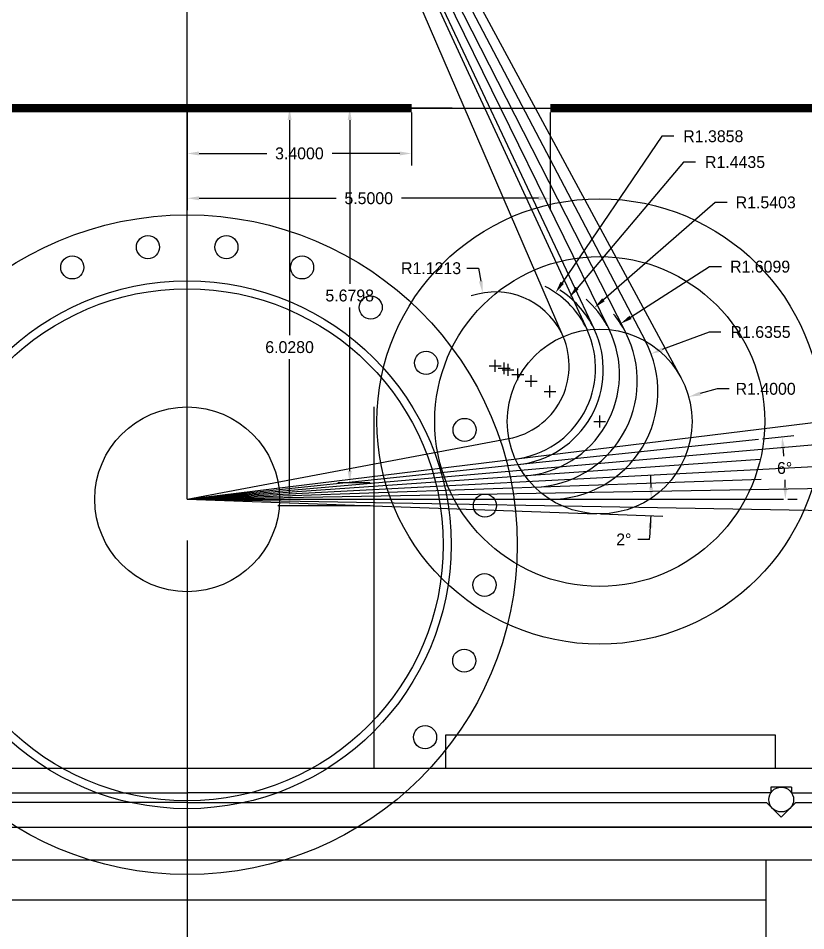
# Model space of a CAD drawing. Header units: inches. Extents: x -116 to 250, y -285 to 80.
# Drawn here: x -100.43 to -88.5, y -123.95 to -110.12 of the extents above; entities that cross this region are included whole.
import ezdxf

# ---------------------------------------------------------------- set-up
doc = ezdxf.new("R2010")
doc.units = ezdxf.units.IN
doc.header["$MEASUREMENT"] = 0
doc.layers.add('trajectories', color=3, linetype='Continuous')
doc.dimstyles.get("Standard").update_dxf_attribs({"dimtxt": 0.18, "dimasz": 0.18, "dimexe": 0.18, "dimexo": 0.0625, "dimgap": 0.09, "dimtad": 0, "dimtih": 1, "dimtoh": 1, "dimdec": 4, "dimzin": 0, "dimdsep": 46, "dimtxsty": 'Standard', "dimcen": 0.09, "dimadec": 0, "dimazin": 0, "dimtfac": 1, "dimtdec": 4, "dimtofl": 0, "dimtmove": 0, "dimatfit": 3, "dimfxl": 1, "dimtolj": 1, "dimtzin": 0, "dimarcsym": 0})

# ---------------------------------------------------------------- blocks, each defined once
blk = doc.blocks.new('*D193')
at = {"layer": 'Defpoints', "color": 0, "transparency": 16777216}
for p in [(-97.868, -111.482), (-94.468, -111.482), (-94.468, -112.168)]:
    blk.add_point(p, dxfattribs=at)
at = {"layer": 'trajectories', "color": 0, "lineweight": -2, "transparency": 16777216}
for p, q in [((-97.868, -111.545), (-97.868, -112.348)), ((-94.468, -111.545), (-94.468, -112.348)), ((-97.688, -112.168), (-96.663, -112.168)), ((-94.648, -112.168), (-95.673, -112.168))]:
    blk.add_line(p, q, dxfattribs=at)
at = {"layer": 'trajectories', "color": 0, "transparency": 16777216}
for points in [[(-97.688, -112.138), (-97.688, -112.198), (-97.868, -112.168)], [(-94.648, -112.138), (-94.648, -112.198), (-94.468, -112.168)]]:
    blk.add_solid(points, dxfattribs=at)
at = {"layer": 'trajectories', "color": 0, "transparency": 16777216, "insert": (-96.168, -112.168), "char_height": 0.18, "attachment_point": 5}
blk.add_mtext('\\A1;3.4000', dxfattribs=at)
blk = doc.blocks.new('*D194')
at = {"layer": 'Defpoints', "color": 0, "transparency": 16777216}
for p in [(-97.868, -111.482), (-92.368, -111.482), (-92.368, -112.847)]:
    blk.add_point(p, dxfattribs=at)
at = {"layer": 'trajectories', "color": 0, "lineweight": -2, "transparency": 16777216}
for p, q in [((-97.868, -111.545), (-97.868, -113.027)), ((-92.368, -111.545), (-92.368, -113.027)), ((-97.688, -112.847), (-95.613, -112.847)), ((-92.548, -112.847), (-94.623, -112.847))]:
    blk.add_line(p, q, dxfattribs=at)
at = {"layer": 'trajectories', "color": 0, "transparency": 16777216}
for points in [[(-97.688, -112.817), (-97.688, -112.877), (-97.868, -112.847)], [(-92.548, -112.817), (-92.548, -112.877), (-92.368, -112.847)]]:
    blk.add_solid(points, dxfattribs=at)
at = {"layer": 'trajectories', "color": 0, "transparency": 16777216, "insert": (-95.118, -112.847), "char_height": 0.18, "attachment_point": 5}
blk.add_mtext('\\A1;5.5000', dxfattribs=at)
blk = doc.blocks.new('*D210')
at = {"layer": 'Defpoints', "color": 0, "transparency": 16777216}
for p in [(-90.269, -115.856), (-91.618, -116.23)]:
    blk.add_point(p, dxfattribs=at)
at = {"layer": 'trajectories', "color": 0, "lineweight": -2, "transparency": 16777216}
for p, q in [((-89.839, -115.736), (-90.096, -115.807)), ((-89.659, -115.736), (-89.839, -115.736)), ((-91.618, -116.32), (-91.618, -116.14)), ((-91.708, -116.23), (-91.528, -116.23))]:
    blk.add_line(p, q, dxfattribs=at)
at = {"layer": 'trajectories', "color": 0, "transparency": 16777216}
blk.add_solid([(-90.104, -115.778), (-90.088, -115.836), (-90.269, -115.856)], dxfattribs=at)
at = {"layer": 'trajectories', "color": 0, "transparency": 16777216, "insert": (-89.104, -115.736), "char_height": 0.18, "attachment_point": 5}
blk.add_mtext('\\A1;R1.4000', dxfattribs=at)
blk = doc.blocks.new('*D211')
at = {"layer": 'Defpoints', "color": 0, "transparency": 16777216}
for p in [(-93.39, -114.282), (-93.202, -115.388)]:
    blk.add_point(p, dxfattribs=at)
at = {"layer": 'trajectories', "color": 0, "lineweight": -2, "transparency": 16777216}
for p, q in [((-93.633, -113.908), (-93.453, -113.908)), ((-93.453, -113.908), (-93.42, -114.105)), ((-93.202, -115.478), (-93.202, -115.298)), ((-93.292, -115.388), (-93.112, -115.388))]:
    blk.add_line(p, q, dxfattribs=at)
blk.add_arc((-93.202, -115.388), 1.121, 26.5025, 108.8376, dxfattribs=at)
at = {"layer": 'trajectories', "color": 0, "transparency": 16777216}
blk.add_solid([(-93.39, -114.1), (-93.449, -114.11), (-93.39, -114.282)], dxfattribs=at)
at = {"layer": 'trajectories', "color": 0, "transparency": 16777216, "insert": (-94.173, -113.908), "char_height": 0.18, "attachment_point": 5}
blk.add_mtext('\\A1;R1.1213', dxfattribs=at)
blk = doc.blocks.new('*D213')
at = {"layer": 'Defpoints', "color": 0, "transparency": 16777216}
for p in [(-90.839, -115.203), (-92.372, -115.775)]:
    blk.add_point(p, dxfattribs=at)
at = {"layer": 'trajectories', "color": 0, "lineweight": -2, "transparency": 16777216}
for p, q in [((-89.961, -114.875), (-90.671, -115.14)), ((-89.781, -114.875), (-89.961, -114.875)), ((-92.372, -115.865), (-92.372, -115.685)), ((-92.462, -115.775), (-92.282, -115.775))]:
    blk.add_line(p, q, dxfattribs=at)
at = {"layer": 'trajectories', "color": 0, "transparency": 16777216}
blk.add_solid([(-90.681, -115.112), (-90.66, -115.168), (-90.839, -115.203)], dxfattribs=at)
at = {"layer": 'trajectories', "color": 0, "transparency": 16777216, "insert": (-89.181, -114.875), "char_height": 0.18, "attachment_point": 5}
blk.add_mtext('\\A1;R1.6355', dxfattribs=at)
blk = doc.blocks.new('*D214')
at = {"layer": 'Defpoints', "color": 0, "transparency": 16777216}
for p in [(-91.303, -114.749), (-92.658, -115.617)]:
    blk.add_point(p, dxfattribs=at)
at = {"layer": 'trajectories', "color": 0, "lineweight": -2, "transparency": 16777216}
for p, q in [((-89.953, -113.884), (-91.151, -114.652)), ((-89.773, -113.884), (-89.953, -113.884)), ((-92.748, -115.617), (-92.568, -115.617)), ((-92.658, -115.707), (-92.658, -115.527))]:
    blk.add_line(p, q, dxfattribs=at)
blk.add_arc((-92.658, -115.617), 1.61, 29.202, 39.0524, dxfattribs=at)
at = {"layer": 'trajectories', "color": 0, "transparency": 16777216}
blk.add_solid([(-91.167, -114.626), (-91.135, -114.677), (-91.303, -114.749)], dxfattribs=at)
at = {"layer": 'trajectories', "color": 0, "transparency": 16777216, "insert": (-89.188, -113.884), "char_height": 0.18, "attachment_point": 5}
blk.add_mtext('\\A1;R1.6099', dxfattribs=at)
blk = doc.blocks.new('*D215')
at = {"layer": 'Defpoints', "color": 0, "transparency": 16777216}
for p in [(-91.697, -114.504), (-92.859, -115.516)]:
    blk.add_point(p, dxfattribs=at)
at = {"layer": 'trajectories', "color": 0, "lineweight": -2, "transparency": 16777216}
for p, q in [((-89.868, -112.911), (-91.562, -114.386)), ((-89.688, -112.911), (-89.868, -112.911)), ((-92.859, -115.606), (-92.859, -115.426)), ((-92.949, -115.516), (-92.769, -115.516))]:
    blk.add_line(p, q, dxfattribs=at)
blk.add_arc((-92.859, -115.516), 1.54, 28.4596, 47.755, dxfattribs=at)
at = {"layer": 'trajectories', "color": 0, "transparency": 16777216}
blk.add_solid([(-91.581, -114.363), (-91.542, -114.408), (-91.697, -114.504)], dxfattribs=at)
at = {"layer": 'trajectories', "color": 0, "transparency": 16777216, "insert": (-89.103, -112.911), "char_height": 0.18, "attachment_point": 5}
blk.add_mtext('\\A1;R1.5403', dxfattribs=at)
blk = doc.blocks.new('*D216')
at = {"layer": 'Defpoints', "color": 0, "transparency": 16777216}
for p in [(-92.076, -114.345), (-93.007, -115.448)]:
    blk.add_point(p, dxfattribs=at)
at = {"layer": 'trajectories', "color": 0, "lineweight": -2, "transparency": 16777216}
for p, q in [((-90.348, -112.299), (-91.96, -114.207)), ((-90.168, -112.299), (-90.348, -112.299)), ((-93.097, -115.448), (-92.917, -115.448)), ((-93.007, -115.538), (-93.007, -115.358))]:
    blk.add_line(p, q, dxfattribs=at)
blk.add_arc((-93.007, -115.448), 1.443, 27.7078, 56.9612, dxfattribs=at)
at = {"layer": 'trajectories', "color": 0, "transparency": 16777216}
blk.add_solid([(-91.983, -114.188), (-91.937, -114.227), (-92.076, -114.345)], dxfattribs=at)
at = {"layer": 'trajectories', "color": 0, "transparency": 16777216, "insert": (-89.568, -112.299), "char_height": 0.18, "attachment_point": 5}
blk.add_mtext('\\A1;R1.4435', dxfattribs=at)
blk = doc.blocks.new('*D220')
at = {"layer": 'Defpoints', "color": 0, "transparency": 16777216}
for p in [(-92.287, -114.278), (-93.066, -115.424)]:
    blk.add_point(p, dxfattribs=at)
at = {"layer": 'trajectories', "color": 0, "lineweight": -2, "transparency": 16777216}
for p, q in [((-90.677, -111.908), (-92.186, -114.129)), ((-90.497, -111.908), (-90.677, -111.908)), ((-93.066, -115.514), (-93.066, -115.334)), ((-93.156, -115.424), (-92.976, -115.424))]:
    blk.add_line(p, q, dxfattribs=at)
blk.add_arc((-93.066, -115.424), 1.386, 27.3834, 63.2526, dxfattribs=at)
at = {"layer": 'trajectories', "color": 0, "transparency": 16777216}
blk.add_solid([(-92.211, -114.112), (-92.161, -114.146), (-92.287, -114.278)], dxfattribs=at)
at = {"layer": 'trajectories', "color": 0, "transparency": 16777216, "insert": (-89.897, -111.908), "char_height": 0.18, "attachment_point": 5}
blk.add_mtext('\\A1;R1.3858', dxfattribs=at)
blk = doc.blocks.new('*D225')
at = {"layer": 'Defpoints', "color": 0, "transparency": 16777216}
for p in [(-97.868, -117.41), (-97.868, -117.41), (-88.832, -117.41), (-90.837, -117.493), (-91.668, -117.629)]:
    blk.add_point(p, dxfattribs=at)
at = {"layer": 'trajectories', "color": 0, "lineweight": -2, "transparency": 16777216}
for p, q in [((-91.605, -117.631), (-90.661, -117.665)), ((-90.863, -118.018), (-91.043, -118.018))]:
    blk.add_line(p, q, dxfattribs=at)
for start, end in [(1.4667, 2.9334), (355.0424, 357.976), (355.0427, 356.5093)]:
    blk.add_arc((-97.868, -117.41), 7.032, start, end, dxfattribs=at)
at = {"layer": 'trajectories', "color": 0, "transparency": 16777216}
for points in [[(-90.809, -117.23), (-90.869, -117.23), (-90.836, -117.41)], [(-90.879, -117.837), (-90.819, -117.84), (-90.841, -117.658)]]:
    blk.add_solid(points, dxfattribs=at)
at = {"layer": 'trajectories', "color": 0, "transparency": 16777216, "insert": (-91.253, -118.018), "char_height": 0.18, "attachment_point": 5}
blk.add_mtext('\\A1;2°', dxfattribs=at)
blk = doc.blocks.new('*D226')
at = {"layer": 'Defpoints', "color": 0, "transparency": 16777216}
for p in [(-89.213, -116.5), (-88.81, -117.094), (-97.868, -117.41), (-97.868, -117.41), (-88.832, -117.41)]:
    blk.add_point(p, dxfattribs=at)
at = {"layer": 'trajectories', "color": 0, "lineweight": -2, "transparency": 16777216}
for p, q in [((-89.151, -116.494), (-88.676, -116.444)), ((-88.77, -117.41), (-88.625, -117.41))]:
    blk.add_line(p, q, dxfattribs=at)
for start, end in [(4.1401, 4.8621), (1.1379, 1.861)]:
    blk.add_arc((-97.868, -117.41), 9.063, start, end, dxfattribs=at)
at = {"layer": 'trajectories', "color": 0, "transparency": 16777216}
for points in [[(-88.867, -116.645), (-88.808, -116.639), (-88.855, -116.463)], [(-88.777, -117.23), (-88.837, -117.23), (-88.805, -117.41)]]:
    blk.add_solid(points, dxfattribs=at)
at = {"layer": 'trajectories', "color": 0, "transparency": 16777216, "insert": (-88.817, -116.936), "char_height": 0.18, "attachment_point": 5}
blk.add_mtext('\\A1;6°', dxfattribs=at)
blk = doc.blocks.new('*D227')
at = {"layer": 'Defpoints', "color": 0, "transparency": 16777216}
for p in [(-96.317, -111.482), (-93.79, -111.482), (-95.034, -117.51)]:
    blk.add_point(p, dxfattribs=at)
at = {"layer": 'trajectories', "color": 0, "lineweight": -2, "transparency": 16777216}
for p, q in [((-93.853, -111.482), (-96.497, -111.482)), ((-96.317, -111.662), (-96.317, -114.924)), ((-96.317, -117.33), (-96.317, -115.284)), ((-95.096, -117.51), (-96.497, -117.51))]:
    blk.add_line(p, q, dxfattribs=at)
at = {"layer": 'trajectories', "color": 0, "transparency": 16777216}
for points in [[(-96.347, -111.662), (-96.287, -111.662), (-96.317, -111.482)], [(-96.347, -117.33), (-96.287, -117.33), (-96.317, -117.51)]]:
    blk.add_solid(points, dxfattribs=at)
at = {"layer": 'trajectories', "color": 0, "transparency": 16777216, "insert": (-96.317, -115.104), "char_height": 0.18, "attachment_point": 5}
blk.add_mtext('\\A1;6.0280', dxfattribs=at)
blk = doc.blocks.new('*D229')
at = {"layer": 'Defpoints', "color": 0, "transparency": 16777216}
for p in [(-94.468, -111.482), (-95.406, -117.162), (-95.034, -117.162)]:
    blk.add_point(p, dxfattribs=at)
at = {"layer": 'trajectories', "color": 0, "lineweight": -2, "transparency": 16777216}
for p, q in [((-94.531, -111.482), (-95.586, -111.482)), ((-95.406, -111.662), (-95.406, -114.142)), ((-95.406, -116.982), (-95.406, -114.502)), ((-95.096, -117.162), (-95.586, -117.162))]:
    blk.add_line(p, q, dxfattribs=at)
at = {"layer": 'trajectories', "color": 0, "transparency": 16777216}
for points in [[(-95.436, -111.662), (-95.376, -111.662), (-95.406, -111.482)], [(-95.436, -116.982), (-95.376, -116.982), (-95.406, -117.162)]]:
    blk.add_solid(points, dxfattribs=at)
at = {"layer": 'trajectories', "color": 0, "transparency": 16777216, "insert": (-95.406, -114.322), "char_height": 0.18, "attachment_point": 5}
blk.add_mtext('\\A1;5.6798', dxfattribs=at)

msp = doc.modelspace()

# ---------------------------------------------------------------- linework, layer by layer
for p, q in [((-97.86829, -111.88004), (-97.86829, -101.34879)), ((-97.86829, -117.40999), (-97.86829, -101.72379)), ((-111.51829, -111.48219), (-84.21829, -111.48219)), ((-97.86829, -116.63004), (-97.86829, -111.88004)), ((-97.86829, -118.03624), (-97.86829, -133.59874)), ((-109.36829, -121.48219), (-86.36829, -121.48219)), ((-89.02454, -121.77334), (-89.02454, -121.85719)), ((-88.71204, -121.77334), (-89.02454, -121.77334)), ((-88.71204, -121.77334), (-88.71204, -121.85719)), ((-106.71204, -121.85719), (-97.86829, -121.85719)), ((-89.02454, -121.85719), (-97.86829, -121.85719)), ((-88.71204, -121.85719), (-88.36829, -121.85719)), ((-97.86829, -122.00504), (-106.64732, -122.00504)), ((-97.86829, -122.00504), (-89.08926, -122.00504)), ((-89.08926, -122.00504), (-88.86829, -122.22601)), ((-88.86829, -122.22601), (-88.64732, -122.00504)), ((-88.64732, -122.00504), (-88.36829, -122.00504)), ((-109.36829, -122.38004), (-86.36829, -122.38004)), ((-108.86829, -122.38004), (-86.86829, -122.38004)), ((-107.36829, -122.38004), (-97.86829, -122.38004)), ((-86.86829, -122.38004), (-97.86829, -122.38004)), ((-88.36829, -122.38004), (-97.86829, -122.38004)), ((-86.86829, -122.88004), (-106.63829, -122.88004)), ((-89.0902, -129.97384), (-89.09506, -122.88004)), ((-106.63829, -123.47999), (-89.09465, -123.47999))]:
    msp.add_line(p, q)
msp.add_lwpolyline([(-93.95389, -121.48219), (-88.95389, -121.48219), (-88.95389, -120.98219), (-93.95389, -120.98219)], close=True)
for centre, radius in [((-91.61829, -116.22999), 3.375), ((-97.86829, -118.09879), 5), ((-98.46219, -113.58771), 0.175), ((-97.2744, -113.58771), 0.175), ((-99.6095, -113.89513), 0.175), ((-96.12708, -113.89513), 0.175), ((-91.61829, -116.22999), 2.5), ((-97.86829, -118.09879), 4), ((-97.86829, -118.09879), 3.88), ((-95.08798, -114.50197), 0.175), ((-94.24809, -115.34186), 0.175), ((-97.86829, -117.40999), 1.4), ((-93.66464, -116.35758), 0.175), ((-93.35722, -117.50489), 0.175), ((-93.3632, -118.7082), 0.175), ((-93.67063, -119.85551), 0.175), ((-94.26365, -121.01536), 0.175), ((-88.86829, -121.96084), 0.1875)]:
    msp.add_circle(centre, radius)
at = {"layer": 'trajectories'}
for p, q in [((-100.3813, -96.28814), (-91.80807, -114.84291)), ((-98.75081, -100.09943), (-91.2235, -114.88681)), ((-98.5572, -100.28144), (-91.70164, -114.83247)), ((-98.1847, -101.17668), (-90.92347, -115.01458)), ((-98.00809, -101.52417), (-91.4761, -114.83723)), ((-92.17226, -114.94425), (-97.86829, -101.72379)), ((-97.86829, -101.72379), (-90.38671, -115.56425)), ((-97.86829, -117.40999), (-97.86829, -112.16062)), ((-97.86829, -117.40999), (-82.42038, -115.51323)), ((-95.03381, -121.48219), (-95.03381, -116.00999)), ((-97.86829, -117.40999), (-82.36359, -116.05351)), ((-97.86829, -117.40999), (-92.99399, -116.48972)), ((-97.86829, -117.40999), (-89.21312, -116.5003)), ((-97.86829, -117.40999), (-82.3257, -116.59544)), ((-97.86829, -117.40999), (-89.18665, -116.80291)), ((-97.86829, -117.40999), (-89.17075, -117.10627)), ((-97.86829, -117.40999), (-82.30674, -117.13836)), ((-97.86829, -117.40999), (-88.83229, -117.40999)), ((-97.86829, -117.40999), (-82.30674, -117.68162)), ((-97.86829, -117.40999), (-91.66774, -117.62912))]:
    msp.add_line(p, q, dxfattribs=at)
at = {"layer": 'trajectories', "const_width": 0.125}
for points in [[(-111.51829, -111.48219), (-94.46829, -111.48219)], [(-84.21829, -111.48219), (-92.36829, -111.48219)]]:
    msp.add_lwpolyline(points, dxfattribs=at)
at = {"layer": 'trajectories'}
msp.add_circle((-91.61829, -116.22999), 1.4, dxfattribs=at)
for centre, radius, start, end in [((-93.06606, -115.42416), 1.38578, 277, 24.799286), ((-93.00743, -115.44768), 1.44346, 276, 25.22697), ((-92.85887, -115.51569), 1.54025, 274, 26.134693), ((-92.65824, -115.61714), 1.60993, 272, 26.977733), ((-93.20201, -115.38792), 1.12127, 280.691595, 23.308795), ((-92.37169, -115.77451), 1.63548, 270, 27.687545)]:
    msp.add_arc(centre, radius, start, end, dxfattribs=at)

# ---------------------------------------------------------------- dimensions: what is measured, and where the dimension line sits
for base, p2, picture, middle in [((-94.46829, -112.16806), (-94.46829, -111.48219), '*D193', (-96.16829, -112.16806)), ((-92.36829, -112.84745), (-92.36829, -111.48219), '*D194', (-95.11829, -112.84745))]:
    dim = msp.add_linear_dim(base=base, p1=(-97.86829, -111.48219), p2=p2, dimstyle='Standard', dxfattribs=at)
    dim.commit()
    dim.dimension.update_dxf_attribs({"geometry": picture, "text_midpoint": middle})
dim = msp.add_linear_dim(base=(-96.31738, -111.48219), p1=(-95.03381, -117.51016), p2=(-93.79013, -111.48219), angle=90, dimstyle='Standard', dxfattribs=at)
dim.commit()
dim.dimension.update_dxf_attribs({"geometry": '*D227', "text_midpoint": (-96.31738, -115.10413), "dimtype": 160})
dim = msp.add_linear_dim(base=(-95.40617, -117.16201), p1=(-94.46829, -111.48219), p2=(-95.03381, -117.16201), angle=90, dimstyle='Standard', dxfattribs=at)
dim.commit()
dim.dimension.update_dxf_attribs({"geometry": '*D229', "text_midpoint": (-95.40617, -114.3221)})
for center, mpoint, picture, middle in [((-93.06606, -115.42416), (-92.28734, -114.27787), '*D220', (-89.89719, -111.90768)), ((-93.00743, -115.44768), (-92.07605, -114.34491), '*D216', (-89.56797, -112.29881)), ((-92.85887, -115.51569), (-91.69747, -114.50399), '*D215', (-89.10332, -112.91062)), ((-93.20201, -115.38792), (-93.38977, -114.28249), '*D211', (-94.17345, -113.90757)), ((-92.65824, -115.61714), (-91.30266, -114.74866), '*D214', (-89.18755, -113.8837)), ((-92.37169, -115.77451), (-90.83942, -115.2027), '*D213', (-89.18069, -114.87478)), ((-91.61829, -116.22999), (-90.2693, -115.85554), '*D210', (-89.10416, -115.73614))]:
    dim = msp.add_radius_dim(center=center, mpoint=mpoint, dimstyle='Standard', dxfattribs=at)
    dim.commit()
    dim.dimension.update_dxf_attribs({"geometry": picture, "text_midpoint": middle, "dimtype": 164})
for base, line1, picture, middle in [((-88.81049, -117.09369), ((-97.86829, -117.40999), (-89.21312, -116.5003)), '*D226', (-88.81739, -116.93565)), ((-90.83688, -117.49279), ((-97.86829, -117.40999), (-91.66774, -117.62912)), '*D225', (-91.2527, -118.01767))]:
    dim = msp.add_angular_dim_2l(base=base, line1=line1, line2=((-97.86829, -117.40999), (-88.83229, -117.40999)), dimstyle='Standard', dxfattribs=at)
    dim.commit()
    dim.dimension.update_dxf_attribs({"geometry": picture, "text_midpoint": middle})

doc.saveas('drawing.dxf')
